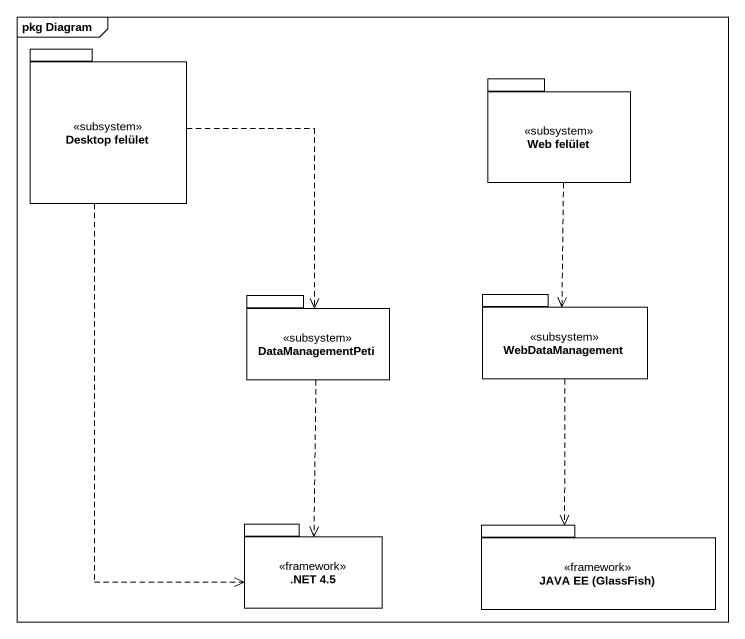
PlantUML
@startuml
mainframe pkg Diagram
package "Desktop felület" as Desktop_felület <<subsystem>> {
}
package "Web felület" as Web_felület <<subsystem>> {
}
package DataManagementPeti <<subsystem>> {
}
package WebDataManagement <<subsystem>> {
}
package ".NET 4.5" as NET_4_5 <<framework>> {
}
package "JAVA EE (GlassFish)" as JAVA_EE_GlassFish <<framework>> {
}
Desktop_felület ..> DataManagementPeti
Desktop_felület ..> NET_4_5
Web_felület ..> WebDataManagement
DataManagementPeti ..> NET_4_5
WebDataManagement ..> JAVA_EE_GlassFish
@enduml
